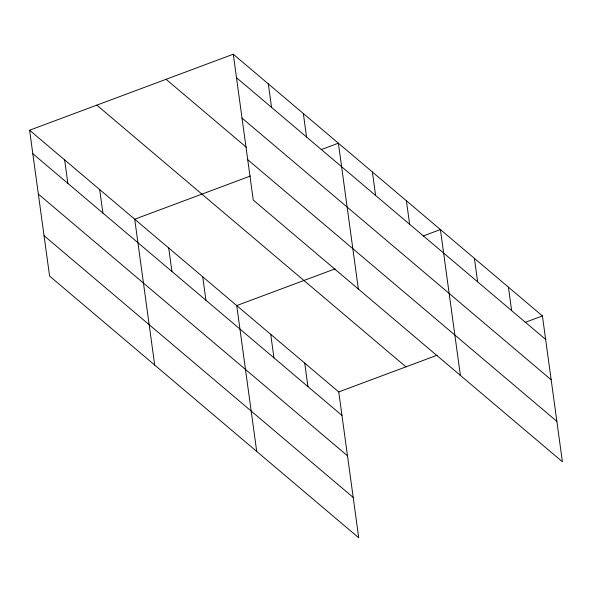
<?xml version="1.0" encoding="UTF-8"?>
<svg xmlns="http://www.w3.org/2000/svg" width="592" height="592" viewBox="0 0 592 592"><rect width="100%" height="100%" fill="white"/><g stroke="black" fill="none" stroke-linecap="round" stroke-linejoin="round"><path stroke-width="0.89" d="M29.6 130.225L338.742 391.934L358.722 537.78L49.58 276.072L29.6 130.225L233.278 54.22L542.42 315.928L562.4 461.775L253.258 200.066L233.278 54.22M250.401 176.031L134.71 219.21L154.69 365.057M321.153 149.628L338.387 143.197L358.367 289.044M335.102 268.857L236.726 305.568L256.706 451.415M423.169 235.993L440.404 229.563L460.384 375.409M338.742 391.934L437.118 355.222M525.185 322.359L542.42 315.928M236.497 77.707L545.639 339.416M242.024 118.089L551.167 379.79M166.063 79.298L246.649 147.519M247.722 159.692L556.872 421.393M96.814 105.147L405.957 366.848M32.819 153.72L341.961 415.421M38.347 194.095L347.489 455.803M44.045 235.697L353.187 497.406M508.417 287.135L511.636 310.63M474.407 258.349L477.626 281.836M406.401 200.777L409.62 224.264M372.39 171.983L375.609 195.478M303.348 113.538L306.567 137.026M268.317 83.879L271.536 107.367M304.739 363.148L307.958 386.635M270.729 334.362L273.948 357.849M202.723 276.782L205.935 300.27M168.713 247.996L171.932 271.484M99.671 189.551L102.89 213.039M64.639 159.884L67.851 183.379"/></g></svg>
